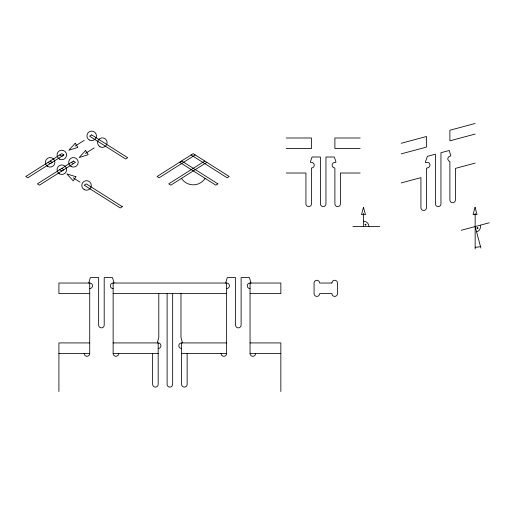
<?xml version="1.0" encoding="UTF-8"?>
<svg xmlns="http://www.w3.org/2000/svg" width="515" height="515" viewBox="0 0 515 515"><rect width="100%" height="100%" fill="white"/><g stroke="black" fill="none" stroke-linecap="round" stroke-linejoin="round"><path stroke-width="0.77" d="M75.068 146.151L84.235 140.344M63.866 154.957L27.804 177.791L25.75 176.491L61.813 153.657L63.866 154.957L61.813 156.257L59.759 154.957M85.413 153.444L94.123 147.927M195.198 154.957L159.141 177.791L157.088 176.491L193.144 153.657L229.207 176.491L227.154 177.791L191.091 154.957M204.758 161.047L168.733 183.861L170.787 185.162L206.843 162.328M401.198 143.279L426.465 136.507L426.465 147.103L401.198 153.876M475.152 123.465L449.885 130.231L449.885 140.833L475.152 134.061M401.198 182.922L420.922 177.636L420.922 207.706A2.775 2.775 0 0 0 423.697 210.481A2.775 2.775 0 0 0 426.465 207.706L426.465 168.16L427.901 167.774A2.775 2.775 0 0 0 429.864 164.375A2.775 2.775 0 0 0 426.465 162.418L425.545 162.663L425.545 161.562L427.411 156.335L435.4 154.197L435.4 203.824A2.775 2.775 0 0 0 438.175 206.599A2.775 2.775 0 0 0 440.949 203.824L440.949 152.71L449.267 150.483L450.805 155.897L448.983 156.554L447.953 157.963A2.903 2.903 0 0 0 447.953 159.676L448.629 160.796L449.885 161.498L449.885 199.942A2.775 2.775 0 0 0 452.653 202.717A2.775 2.775 0 0 0 455.427 199.942L455.427 168.392L475.152 163.107M461.286 230.269L489.25 222.776M286.211 137.994L311.478 137.994L311.478 148.59L286.211 148.59M360.159 137.994L334.892 137.994L334.892 148.59L360.159 148.59M286.211 173.014L305.929 173.014L305.929 203.824A2.775 2.775 0 0 0 308.704 206.599A2.775 2.775 0 0 0 311.478 203.824L311.478 167.961A2.775 2.775 0 0 0 314.247 165.186A2.775 2.775 0 0 0 311.478 162.418L310.551 162.418L310.551 161.317L312.09 157.004L320.414 157.004L320.414 203.824A2.775 2.775 0 0 0 323.182 206.599A2.775 2.775 0 0 0 325.956 203.824L325.956 157.004L334.274 157.004L335.819 161.317L335.819 162.418L334.892 162.418A2.775 2.775 0 0 0 332.117 165.186A2.775 2.775 0 0 0 334.892 167.961L334.892 203.824A2.775 2.775 0 0 0 337.666 206.599A2.775 2.775 0 0 0 340.434 203.824L340.434 173.014L360.159 173.014M352.884 226.555L379.806 226.555M89.719 288.58A2.775 2.775 0 0 0 92.488 285.806A2.775 2.775 0 0 0 89.719 283.031L58.916 283.031L58.916 293.627L89.719 293.627M113.133 288.58A2.775 2.775 0 0 1 110.358 285.806A2.775 2.775 0 0 1 113.133 283.031L226.632 283.031A2.775 2.775 0 0 1 229.407 285.806A2.775 2.775 0 0 1 226.632 288.58M250.052 288.58A2.775 2.775 0 0 1 247.277 285.806A2.775 2.775 0 0 1 250.052 283.031L280.849 283.031L280.849 293.627L250.052 293.627M113.133 293.627L226.632 293.627M89.719 342.926L58.916 342.926L58.916 391.535M113.133 342.926L158.176 342.926A2.775 2.775 0 0 1 160.95 345.694A2.775 2.775 0 0 1 158.176 348.468M181.589 348.468A2.775 2.775 0 0 1 178.814 345.694A2.775 2.775 0 0 1 181.589 342.926L226.632 342.926M250.052 342.926L280.849 342.926L280.849 391.535M58.916 353.522L89.719 353.522L89.719 283.031M113.133 283.031L113.133 353.522L158.176 353.522M181.589 353.522L226.632 353.522L226.632 283.031M250.052 283.031L250.052 353.522L280.849 353.522M48.088 162.347L50.174 163.628L52.195 162.347L50.142 161.047M71.379 162.341L73.452 163.628M61.787 168.411L63.866 169.725L61.794 171.012L59.759 169.725M73.201 177.81L80.083 182.155M480.907 248.037L475.152 226.555L475.152 213.307M475.152 226.922L475.152 248.97M363.564 213.307L363.564 226.555M250.972 283.031L249.434 277.617L241.117 277.617L241.117 325.094A2.775 2.775 0 0 1 238.342 327.868A2.775 2.775 0 0 1 235.567 325.094L235.567 277.617L227.25 277.617L225.712 283.031M187.138 353.522L187.138 384.332A2.775 2.775 0 0 1 184.364 387.106A2.775 2.775 0 0 1 181.589 384.332L181.589 342.926M182.516 342.926L180.977 337.512L180.977 293.627M172.654 293.627L172.654 384.332A2.775 2.775 0 0 1 169.886 387.106A2.775 2.775 0 0 1 167.111 384.332L167.111 293.627M158.794 293.627L158.794 337.512L157.249 342.926M158.176 342.926L158.176 384.332A2.775 2.775 0 0 1 155.401 387.106A2.775 2.775 0 0 1 152.633 384.332L152.633 353.522M114.053 283.031L112.515 277.617L104.197 277.617L104.197 325.094A2.775 2.775 0 0 1 101.423 327.868A2.775 2.775 0 0 1 98.655 325.094L98.655 277.617L90.331 277.617L88.792 283.031M205.144 178.312A14.021 14.021 0 0 1 181.454 178.325M480.508 246.556A20.755 20.755 0 0 1 475.152 247.251M363.564 221.205A5.343 5.343 0 0 1 368.914 226.555M480.328 225.506A5.111 5.111 0 0 1 476.71 231.763M118.675 353.522A2.775 2.775 0 0 1 115.907 356.296A2.775 2.775 0 0 1 113.133 353.522M89.719 353.522A2.775 2.775 0 0 1 86.945 356.296A2.775 2.775 0 0 1 84.17 353.522M255.595 353.522A2.775 2.775 0 0 1 252.82 356.296A2.775 2.775 0 0 1 250.052 353.522M226.632 353.522A2.775 2.775 0 0 1 223.864 356.296A2.775 2.775 0 0 1 221.09 353.522M365.051 224.695C365.991 226.819 366.725 222.905 365.058 224.63M477.032 228.036C478.036 230.141 478.596 226.201 477.032 228.036M363.481 207.32L361.517 214.646L365.444 214.646L363.481 207.32M475.068 207.32L473.105 214.646L477.032 214.646L475.068 207.32M75.872 176.716L73.252 180.868L66.821 173.896L75.872 176.716M75.222 143.267L68.798 150.238L77.849 147.412L75.222 143.267M85.567 150.56L79.143 157.532L88.194 154.706L85.567 150.56M122.313 206.67L120.285 207.97L84.19 185.162L86.243 183.855L122.313 206.67M217.877 183.861L215.849 185.162L179.748 162.347L181.808 161.047L217.877 183.861M91.664 134.879L89.61 136.179L125.666 159.013L127.726 157.719L91.664 134.879M73.42 161.047L37.395 183.861L39.449 185.162L75.505 162.328L73.42 161.047M331.937 283.031L319.615 283.031A2.775 2.775 0 0 0 316.841 280.257A2.775 2.775 0 0 0 314.073 283.031L314.073 293.627A2.775 2.775 0 0 0 316.841 296.402A2.775 2.775 0 0 0 319.615 293.627L331.937 293.627A2.775 2.775 0 0 0 334.711 296.402A2.775 2.775 0 0 0 337.486 293.627L337.486 283.031A2.775 2.775 0 0 0 334.711 280.257A2.775 2.775 0 0 0 331.937 283.031M59.425 159.084A4.764 4.764 0 0 0 66.577 154.957A4.764 4.764 0 0 0 59.425 150.831A4.764 4.764 0 0 0 59.425 159.084M47.753 166.454A4.764 4.764 0 0 0 54.905 162.328A4.764 4.764 0 0 0 47.76 158.202A4.764 4.764 0 0 0 47.753 166.454M71.064 166.454A4.764 4.764 0 0 0 78.216 162.328A4.764 4.764 0 0 0 71.07 158.202A4.764 4.764 0 0 0 71.064 166.454M59.425 173.838A4.764 4.764 0 0 0 66.577 169.712A4.764 4.764 0 0 0 59.425 165.585A4.764 4.764 0 0 0 59.425 173.838M89.307 140.009A4.764 4.764 0 0 0 96.46 135.876A4.764 4.764 0 0 0 89.307 131.75A4.764 4.764 0 0 0 89.307 140.009M99.968 146.762A4.764 4.764 0 0 0 107.114 142.636A4.764 4.764 0 0 0 99.968 138.509A4.764 4.764 0 0 0 99.968 146.762M84.157 189.565A4.764 4.764 0 0 0 91.303 185.439A4.764 4.764 0 0 0 84.157 181.312A4.764 4.764 0 0 0 84.157 189.565"/></g></svg>
